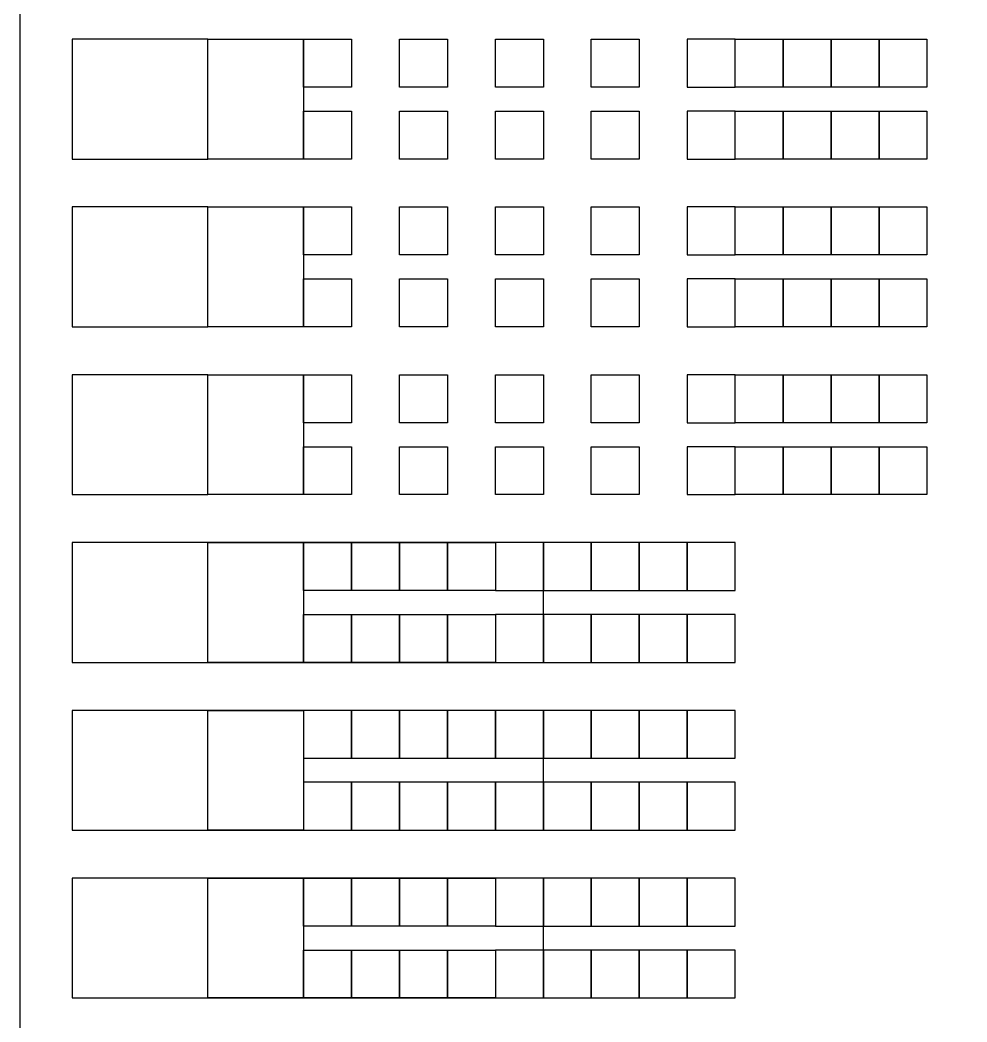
# Model space of a CAD drawing. Header units: millimetres. Extents: x -507089 to 1145492, y -1925330 to 49778.
# Drawn here: x -127141 to 366551, y -950000 to -427502 of the extents above; entities that cross this region are included whole.
import ezdxf

# ---------------------------------------------------------------- set-up
doc = ezdxf.new("R2010")
doc.units = ezdxf.units.MM
doc.header["$MEASUREMENT"] = 0
doc.layers.get('Defpoints').update_dxf_attribs({"color": 6})
doc.layers.add('A1- MAU 21', color=7, linetype='Continuous', lineweight=5, true_color=0x585858)
doc.layers.add('LUOI GIONG', color=160, linetype='Continuous', plot=False)

msp = doc.modelspace()

# ---------------------------------------------------------------- hatches: boundary and pattern name
at = {"layer": 'A1- MAU 21'}
h = msp.add_hatch(color=256, dxfattribs=at)
h.dxf.hatch_style = 1
h.paths.add_polyline_path([(240963, -798167), (240610, -798521)], flags=0)
edge = h.paths.add_edge_path(flags=17)
edge.add_line((240963, -798167), (240610, -798521))
edge.add_line((240963, -798167), (240817, -798022))
edge.add_line((240817, -798022), (240817, -794950))
edge.add_line((240817, -794950), (240317, -794950))
edge.add_line((240317, -794950), (240317, -795060))
edge.add_line((240317, -795060), (240707, -795060))
edge.add_line((240707, -795060), (240707, -798067))
edge.add_line((240707, -798067), (240807, -798167))
edge.add_line((240807, -798167), (240532, -798443))
edge.add_line((240532, -798443), (240610, -798521))
edge = h.paths.add_edge_path(flags=17)
edge.add_line((240610, -798521), (240963, -798167))
edge.add_line((240532, -798443), (240610, -798521))
edge.add_line((240807, -798167), (240532, -798443))
edge.add_line((240707, -798067), (240807, -798167))
edge.add_line((240707, -795060), (240707, -798067))
edge.add_line((240317, -795060), (240707, -795060))
edge.add_line((240317, -794950), (240317, -795060))
edge.add_line((240817, -794950), (240317, -794950))
edge.add_line((240817, -798022), (240817, -794950))
edge.add_line((240963, -798167), (240817, -798022))

# ---------------------------------------------------------------- linework, layer by layer
at = {"layer": 'Defpoints', "color": 2}
msp.add_lwpolyline([(-127141, 49778), (1145492, 49778), (1145492, -1490233), (-127141, -1490233)], close=True, dxfattribs=at)
at = {"layer": 'LUOI GIONG'}
for points in [[(-29303, -437500), (-100000, -437500), (-100000, -500000), (-29303, -500000)], [(-29303, -437500), (20697, -437500), (20697, -500000), (-29303, -500000)], [(20697, -437500), (45697, -437500), (45697, -462500), (20697, -462500)], [(70697, -437500), (95697, -437500), (95697, -462500), (70697, -462500)], [(120697, -437500), (145697, -437500), (145697, -462500), (120697, -462500)], [(170697, -437500), (195697, -437500), (195697, -462500), (170697, -462500)], [(220697, -462500), (245697, -462500), (245697, -437500), (220697, -437500)], [(245697, -437500), (270697, -437500), (270697, -462500), (245697, -462500)], [(270697, -437500), (295697, -437500), (295697, -462500), (270697, -462500)], [(295697, -437500), (320697, -437500), (320697, -462500), (295697, -462500)], [(320697, -437500), (345697, -437500), (345697, -462500), (320697, -462500)], [(20697, -475000), (45697, -475000), (45697, -500000), (20697, -500000)], [(70697, -475000), (95697, -475000), (95697, -500000), (70697, -500000)], [(120697, -475000), (145697, -475000), (145697, -500000), (120697, -500000)], [(170697, -475000), (195697, -475000), (195697, -500000), (170697, -500000)], [(220697, -500000), (245697, -500000), (245697, -475000), (220697, -475000)], [(245697, -475000), (270697, -475000), (270697, -500000), (245697, -500000)], [(270697, -475000), (295697, -475000), (295697, -500000), (270697, -500000)], [(295697, -475000), (320697, -475000), (320697, -500000), (295697, -500000)], [(320697, -475000), (345697, -475000), (345697, -500000), (320697, -500000)], [(-29303, -525000), (-100000, -525000), (-100000, -587500), (-29303, -587500)], [(-29303, -525000), (20697, -525000), (20697, -587500), (-29303, -587500)], [(20697, -525000), (45697, -525000), (45697, -550000), (20697, -550000)], [(70697, -525000), (95697, -525000), (95697, -550000), (70697, -550000)], [(120697, -525000), (145697, -525000), (145697, -550000), (120697, -550000)], [(170697, -525000), (195697, -525000), (195697, -550000), (170697, -550000)], [(220697, -550000), (245697, -550000), (245697, -525000), (220697, -525000)], [(245697, -525000), (270697, -525000), (270697, -550000), (245697, -550000)], [(270697, -525000), (295697, -525000), (295697, -550000), (270697, -550000)], [(295697, -525000), (320697, -525000), (320697, -550000), (295697, -550000)], [(320697, -525000), (345697, -525000), (345697, -550000), (320697, -550000)], [(20697, -562500), (45697, -562500), (45697, -587500), (20697, -587500)], [(70697, -562500), (95697, -562500), (95697, -587500), (70697, -587500)], [(120697, -562500), (145697, -562500), (145697, -587500), (120697, -587500)], [(170697, -562500), (195697, -562500), (195697, -587500), (170697, -587500)], [(220697, -587500), (245697, -587500), (245697, -562500), (220697, -562500)], [(245697, -562500), (270697, -562500), (270697, -587500), (245697, -587500)], [(270697, -562500), (295697, -562500), (295697, -587500), (270697, -587500)], [(295697, -562500), (320697, -562500), (320697, -587500), (295697, -587500)], [(320697, -562500), (345697, -562500), (345697, -587500), (320697, -587500)], [(-29303, -612500), (-100000, -612500), (-100000, -675000), (-29303, -675000)], [(-29303, -612500), (20697, -612500), (20697, -675000), (-29303, -675000)], [(20697, -612500), (45697, -612500), (45697, -637500), (20697, -637500)], [(70697, -612500), (95697, -612500), (95697, -637500), (70697, -637500)], [(120697, -612500), (145697, -612500), (145697, -637500), (120697, -637500)], [(170697, -612500), (195697, -612500), (195697, -637500), (170697, -637500)], [(220697, -637500), (245697, -637500), (245697, -612500), (220697, -612500)], [(245697, -612500), (270697, -612500), (270697, -637500), (245697, -637500)], [(270697, -612500), (295697, -612500), (295697, -637500), (270697, -637500)], [(295697, -612500), (320697, -612500), (320697, -637500), (295697, -637500)], [(320697, -612500), (345697, -612500), (345697, -637500), (320697, -637500)], [(20697, -650000), (45697, -650000), (45697, -675000), (20697, -675000)], [(70697, -650000), (95697, -650000), (95697, -675000), (70697, -675000)], [(120697, -650000), (145697, -650000), (145697, -675000), (120697, -675000)], [(170697, -650000), (195697, -650000), (195697, -675000), (170697, -675000)], [(220697, -675000), (245697, -675000), (245697, -650000), (220697, -650000)], [(245697, -650000), (270697, -650000), (270697, -675000), (245697, -675000)], [(270697, -650000), (295697, -650000), (295697, -675000), (270697, -675000)], [(295697, -650000), (320697, -650000), (320697, -675000), (295697, -675000)], [(320697, -650000), (345697, -650000), (345697, -675000), (320697, -675000)], [(145697, -700000), (-100000, -700000), (-100000, -762500), (145697, -762500)], [(-29303, -700000), (20697, -700000), (20697, -762500), (-29303, -762500)], [(20697, -700000), (45697, -700000), (45697, -725000), (20697, -725000)], [(45697, -700000), (70697, -700000), (70697, -725000), (45697, -725000)], [(70697, -700000), (95697, -700000), (95697, -725000), (70697, -725000)], [(95697, -700000), (120697, -700000), (120697, -725000), (95697, -725000)], [(120697, -725000), (145697, -725000), (145697, -700000), (120697, -700000)], [(145697, -725000), (170697, -725000), (170697, -700000), (145697, -700000)], [(170697, -725000), (195697, -725000), (195697, -700000), (170697, -700000)], [(195697, -725000), (220697, -725000), (220697, -700000), (195697, -700000)], [(220697, -725000), (245697, -725000), (245697, -700000), (220697, -700000)], [(20697, -737500), (45697, -737500), (45697, -762500), (20697, -762500)], [(45697, -737500), (70697, -737500), (70697, -762500), (45697, -762500)], [(70697, -737500), (95697, -737500), (95697, -762500), (70697, -762500)], [(95697, -737500), (120697, -737500), (120697, -762500), (95697, -762500)], [(120697, -762500), (145697, -762500), (145697, -737500), (120697, -737500)], [(145697, -762500), (170697, -762500), (170697, -737500), (145697, -737500)], [(170697, -762500), (195697, -762500), (195697, -737500), (170697, -737500)], [(195697, -762500), (220697, -762500), (220697, -737500), (195697, -737500)], [(220697, -762500), (245697, -762500), (245697, -737500), (220697, -737500)], [(145697, -787500), (-100000, -787500), (-100000, -850000), (145697, -850000)], [(-29303, -787500), (20697, -787500), (20697, -850000), (-29303, -850000)], [(20697, -812500), (45697, -812500), (45697, -787500), (20697, -787500)], [(45697, -812500), (70697, -812500), (70697, -787500), (45697, -787500)], [(70697, -812500), (95697, -812500), (95697, -787500), (70697, -787500)], [(95697, -812500), (120697, -812500), (120697, -787500), (95697, -787500)], [(120697, -812500), (145697, -812500), (145697, -787500), (120697, -787500)], [(145697, -812500), (170697, -812500), (170697, -787500), (145697, -787500)], [(170697, -812500), (195697, -812500), (195697, -787500), (170697, -787500)], [(195697, -812500), (220697, -812500), (220697, -787500), (195697, -787500)], [(220697, -812500), (245697, -812500), (245697, -787500), (220697, -787500)], [(20697, -850000), (45697, -850000), (45697, -825000), (20697, -825000)], [(45697, -850000), (70697, -850000), (70697, -825000), (45697, -825000)], [(70697, -850000), (95697, -850000), (95697, -825000), (70697, -825000)], [(95697, -850000), (120697, -850000), (120697, -825000), (95697, -825000)], [(120697, -850000), (145697, -850000), (145697, -825000), (120697, -825000)], [(145697, -850000), (170697, -850000), (170697, -825000), (145697, -825000)], [(170697, -850000), (195697, -850000), (195697, -825000), (170697, -825000)], [(195697, -850000), (220697, -850000), (220697, -825000), (195697, -825000)], [(220697, -850000), (245697, -850000), (245697, -825000), (220697, -825000)], [(145697, -875000), (-100000, -875000), (-100000, -937500), (145697, -937500)], [(-29303, -875000), (20697, -875000), (20697, -937500), (-29303, -937500)], [(20697, -875000), (45697, -875000), (45697, -900000), (20697, -900000)], [(45697, -875000), (70697, -875000), (70697, -900000), (45697, -900000)], [(70697, -875000), (95697, -875000), (95697, -900000), (70697, -900000)], [(95697, -875000), (120697, -875000), (120697, -900000), (95697, -900000)], [(120697, -900000), (145697, -900000), (145697, -875000), (120697, -875000)], [(145697, -900000), (170697, -900000), (170697, -875000), (145697, -875000)], [(170697, -900000), (195697, -900000), (195697, -875000), (170697, -875000)], [(195697, -900000), (220697, -900000), (220697, -875000), (195697, -875000)], [(220697, -900000), (245697, -900000), (245697, -875000), (220697, -875000)], [(20697, -912500), (45697, -912500), (45697, -937500), (20697, -937500)], [(45697, -912500), (70697, -912500), (70697, -937500), (45697, -937500)], [(70697, -912500), (95697, -912500), (95697, -937500), (70697, -937500)], [(95697, -912500), (120697, -912500), (120697, -937500), (95697, -937500)], [(120697, -937500), (145697, -937500), (145697, -912500), (120697, -912500)], [(145697, -937500), (170697, -937500), (170697, -912500), (145697, -912500)], [(170697, -937500), (195697, -937500), (195697, -912500), (170697, -912500)], [(195697, -937500), (220697, -937500), (220697, -912500), (195697, -912500)], [(220697, -937500), (245697, -937500), (245697, -912500), (220697, -912500)]]:
    msp.add_lwpolyline(points, close=True, dxfattribs=at)

doc.saveas('drawing.dxf')
